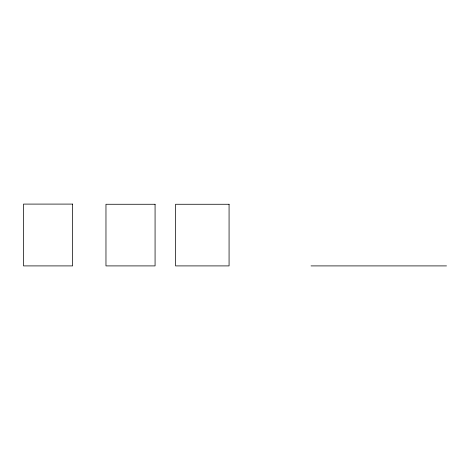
<?xml version="1.0" encoding="UTF-8"?>
<svg xmlns="http://www.w3.org/2000/svg" width="470" height="470" viewBox="0 0 470 470"><rect width="100%" height="100%" fill="white"/><g stroke="black" fill="none" stroke-linecap="round" stroke-linejoin="round"><path stroke-width="0.7" d="M311.034 265.903L446.5 265.903M72.609 204.097L23.5 204.097L23.5 265.903L72.609 265.903L72.609 204.097M155.071 204.268L105.967 204.268L105.967 265.903L155.071 265.903L155.071 204.268M229.072 204.268L175.563 204.268L175.563 265.903L229.072 265.903L229.072 204.268"/></g></svg>
